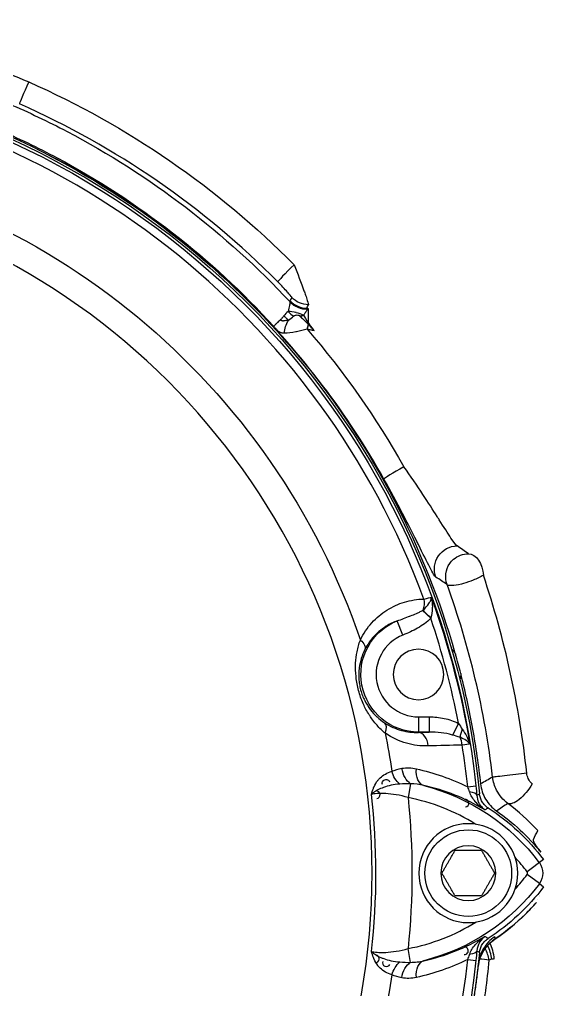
# Model space of a CAD drawing. Header units: millimetres. Extents: x 553637 to 584936, y 5008 to 53898.
# Drawn here: x 559898.4 to 559967.3, y 33216.2 to 33343.7 of the extents above; entities that cross this region are included whole.
import ezdxf

# ---------------------------------------------------------------- set-up
doc = ezdxf.new("R2010")
doc.units = ezdxf.units.MM
doc.header["$LTSCALE"] = 10
doc.header["$MEASUREMENT"] = 0
doc.layers.add('2', color=2, linetype='Continuous')

msp = doc.modelspace()

# ---------------------------------------------------------------- linework, layer by layer
at = {"layer": '2', "extrusion": (-1, 1.31047e-06, 1.33332e-29)}
for p, q in [((559899.66, 33332.02), (559899.66, 33332.02)), ((559953.35, 33278.3), (559953.35, 33278.3)), ((559959.12, 33271.93), (559959.12, 33271.93)), ((559959.13, 33271.92), (559959.13, 33271.92)), ((559959.04, 33270.43), (559959.04, 33270.43)), ((559959.05, 33270.43), (559959.05, 33270.43)), ((559952.48, 33264.98), (559951.4, 33266.02)), ((559948.82, 33262.78), (559948.08, 33264.64)), ((559961.66, 33263.08), (559961.66, 33263.08)), ((559958.34, 33256.98), (559958.34, 33256.98)), ((559958.34, 33256.95), (559958.34, 33256.95)), ((559950.87, 33252.03), (559950.87, 33250.03)), ((559950.87, 33252.03), (559952.28, 33252.03)), ((559952.28, 33252.03), (559952.28, 33250.03)), ((559956.12, 33251.17), (559955.33, 33249.64)), ((559950.87, 33249.99), (559950.87, 33250.03)), ((559952.28, 33250.03), (559950.87, 33250.03)), ((559949.84, 33243.23), (559949.5, 33241.42)), ((559953.3, 33242.56), (559953.3, 33242.56)), ((559957.35, 33242.83), (559958.41, 33242.95)), ((559964.87, 33238.75), (559964.86, 33238.75)), ((559967.3, 33233.28), (559965.15, 33231.67)), ((559966.75, 33230.11), (559965.15, 33231.31)), ((559966.75, 33230.11), (559967.3, 33229.69)), ((559949.84, 33219.77), (559949.5, 33221.58)), ((559957.35, 33220.15), (559958.41, 33220.03))]:
    msp.add_line(p, q, dxfattribs=at)
at = {"layer": '2', "extrusion": (3.3667e-22, 2.56909e-16, -1)}
for centre, radius in [((-559950.87, 33257.6), 3.32), ((-559957.41, 33231.49), 6.5), ((-559957.41, 33231.49), 3.61)]:
    msp.add_circle(centre, radius, dxfattribs=at)
at = {"layer": '2'}
msp.add_circle((559957.41, 33231.49), 5.7, dxfattribs=at)
at = {"layer": '2', "extrusion": (3.3667e-22, 2.56909e-16, -1)}
for centre, radius, start, end in [((-559853.41, 33231.49), 105.99, 95.6479, 174.351), ((-559853.41, 33231.49), 105.63, 96.2249, 173.7714), ((-559853.41, 33231.49), 94.9, 98.0915, 161.1672), ((-559853.41, 33231.49), 105.56, 159.9193, 170.7487), ((-559950.87, 33257.6), 7.57, 270.0001, 68.403), ((-559951.93, 33257.89), 4.5, 136.9781, 145.8813), ((-559951.93, 33257.89), 4.5, 184.1187, 193.0217), ((-559853.41, 33231.49), 94.9, 168.833, 171.884), ((-559944.74, 33216.36), 27.5, 104.3449, 143.1302), ((-559853.41, 33231.49), 96.6, 174.0969, 185.8832), ((-559944.74, 33216.36), 28.2, 122.7999, 143.1302), ((-559964.91, 33231.49), 2.3, 143.1302, 216.87), ((-559944.89, 33246.46), 27.3, 216.8037, 255.8341), ((-559944.89, 33246.46), 27.99, 216.8053, 237.2755), ((-559853.41, 33231.49), 105.99, 185.6479, 264.351), ((-559853.41, 33231.49), 105.63, 186.2249, 263.7714), ((-559853.41, 33231.49), 94.9, 188.0915, 261.884)]:
    msp.add_arc(centre, radius, start, end, dxfattribs=at)
at = {"layer": '2'}
for centre, radius, start, end in [((559853.41, 33231.49), 104.56, 20.1521, 83.7751), ((559853.41, 33231.49), 91.36, 281.878, 78.1218), ((559853.41, 33231.49), 104.58, 10.8509, 18.6785), ((559950.87, 33257.6), 5.57, 111.5971, 269.9999), ((559853.41, 33231.49), 106.31, 14.2963, 15.7037), ((559853.41, 33231.49), 104.56, 6.2287, 9.2707), ((559945.33, 33241.79), 0.5, 276.7078, 96.7078), ((559853.41, 33231.49), 91.87, 353.5709, 6.4725), ((559944.74, 33216.36), 25.5, 57.6578, 79.2591), ((559957, 33240.69), 0.5, 275.3547, 95.3547), ((559944.74, 33216.36), 25.5, 36.8698, 42.457), ((559944.89, 33246.46), 25.3, 317.5579, 323.2015), ((559964.91, 33231.49), 0.3, 323.13, 36.8698), ((559944.89, 33246.46), 25.3, 280.5032, 302.2334), ((559956.91, 33221.29), 0.5, 264.6504, 84.6504), ((559945.22, 33220.25), 0.5, 263.336, 83.336), ((559853.41, 33231.49), 104.56, 276.2287, 353.7751)]:
    msp.add_arc(centre, radius, start, end, dxfattribs=at)
for centre, major_axis, ratio, start_param, end_param in [((559899.66, 33335.31), (-1.21, -2.74), 0.021216, -1.618667, -0.052372), ((559853.43, 33230.89), (81.61, -75.55), 0.999864, 1.527905, 1.900803), ((559934.52, 33311.28), (-2.13, -2.11), 0.037193, 4.675529, 6.230797), ((559936.17, 33308.62), (-2.87, 0.88), 0.99818, 1.051054, 1.908809), ((559933.89, 33306.6), (0.102, -0.043), 0.271431, 0.193526, 0.24692), ((559936.17, 33308.61), (-2.69, 1.33), 0.997892, 1.211175, 2.069396), ((559936.21, 33308.72), (-2.75, 1.19), 0.998373, 1.162295, 1.979298), ((559934.32, 33305.89), (-1.17, 1.36), 0.452231, 1.613157, 2.173019), ((559935.4, 33306.13), (-1.62, -0.78), 0.755103, 1.164176, 1.447251), ((553457.55, 33267.27), (-6520.67, 0.22), 0.052332, 3.254885, 3.255169), ((560273.85, 32927.66), (-338.42, 379), 0.001176, 0.069136, 0.07272), ((559936.24, 33302.9), (-0.42, -1.85), 0.011467, 4.315874, 4.661292), ((559936.42, 33304.46), (-1.48, -1.02), 0.321816, 1.2754, 1.35328), ((559936.2, 33303.44), (-0.257, 0.364), 0.562289, -1.558723, -1.481963), ((559936.54, 33304.25), (-1.64, -0.74), 0.310472, 1.34856, 1.431031), ((559936.14, 33303.53), (-0.459, 0.354), 0.636137, -1.938537, -1.697098), ((559936.44, 33303.61), (0.181, -0.225), 0.334597, 1.424528, 1.55916), ((559948.95, 33284.73), (-2.62, -1.47), 0.04567, 4.686797, 6.230771), ((559957.1, 33068.5), (-128.25, 228.68), 0.523847, -0.821342, -0.812942), ((559957.12, 33121.68), (121.49, -167.38), 0.505372, 2.195904, 2.205767), ((559952.5, 33264.55), (-0.31, -1.39), 0.082223, -1.897111, -1.864354), ((559952.13, 33231.52), (-3.48, -65.89), 0.069767, 2.008659, 2.00868), ((559945.25, 33249.62), (-1.12, -1.66), 0.509592, 2.043548, 3.10102), ((559950.87, 33247.99), (-0.06, 2), 0.63914, 4.801412, 6.237792), ((559952.67, 33252.59), (0.17, 4.48), 0.104676, -2.176066, -2.175991), ((559957.32, 33250.55), (-0.85, -1.81), 0.295936, -1.362154, -0.705335), ((559955.33, 33248.12), (-0.06, 2), 0.63945, 4.797576, 5.346762), ((559955.55, 33241.42), (-2.99, -0.26), 0.276748, 3.177919, 3.941499), ((559966.95, 33225.5), (-0.01, -2.99), 0.72743, -3.077952, -3.077831), ((559968.03, 33225.5), (-0.03, -2.99), 0.912559, -2.533554, -2.533225), ((559957.8, 33219.96), (-0.77, 3.93), 0.678874, 4.632886, 5.118727), ((559958.14, 33220.01), (-0.25, 3.99), 0.671254, 4.722199, 5.284376), ((559958.52, 33219.03), (-0.44, 4.98), 0.982035, 1.074758, 1.075077), ((559946.64, 33219.69), (-0.486, 0.117), 0.936546, -0.155912, 2.98568)]:
    msp.add_ellipse(centre, major_axis=major_axis, ratio=ratio, start_param=start_param, end_param=end_param, dxfattribs=at)
at = {"layer": '2', "extrusion": (3.3667e-22, 2.56909e-16, -1)}
for centre, major_axis, ratio, start_param, end_param in [((559853.42, 33231.04), (-83.34, 78.1), 0.999879, -5.048436, -4.67554), ((559936.41, 33309.18), (-2.75, 1.19), 0.998374, -1.978418, -1.163175), ((559941.24, 33293.56), (6.99, -13.38), 0.167053, -3.305373, -3.273387), ((559934.69, 33305.55), (-1.61, -0.06), 0.121072, -3.238498, -3.226519), ((559936.41, 33303.38), (2.58, 0.12), 0.870091, -1.57264, -1.524556), ((559936.26, 33302.89), (-0.44, -1.85), 0.012149, 1.621739, 1.954613), ((559935.81, 33303.35), (0.669, -0.351), 0.777007, -1.19621, -1.03235), ((559936.52, 33304.3), (-1.61, -0.8), 0.315263, 4.868116, 4.949975), ((559852.83, 33230.94), (90.31, 63.18), 0.996862, -0.102355, 0.099296), ((559955.95, 33271.49), (-1.69, -2.48), 0.995713, 0.601451, 2.540147), ((559957.43, 33270.47), (0.14, -3), 0.659972, 3.211311, 4.690404), ((559950.36, 33267.06), (0.05, -2), 0.622331, 4.505394, 5.260318), ((559952.54, 33265.04), (-1.44, 1.39), 0.021477, -1.55973, -0.731944), ((559942.01, 33261.71), (-1.8, 0.88), 0.509592, 2.043548, 3.10102), ((559948.95, 33245.11), (-0.93, 2.32), 0.631919, -2.252243, -1.418339), ((559950.27, 33245.5), (0.42, -2.46), 0.642659, 0.526226, 1.587579), ((559952.18, 33245.43), (-0.55, -2.44), 0.61716, 0.044369, 1.340389), ((559946.61, 33243.33), (-0.486, -0.117), 0.936546, -0.142656, 2.998937), ((559964.38, 33243.07), (-1.82, -2.38), 0.371777, 4.372569, 6.22678), ((559949.85, 33221.56), (17.65, -17.04), 0.864517, -1.753666, -1.428273), ((559963.65, 33218.68), (-4.72, -1.59), 0.998169, 0.440368, 1.305953), ((559955.55, 33221.56), (-2.99, 0.26), 0.275932, 3.17791, 3.941991), ((559948.96, 33217.9), (-0.94, -2.32), 0.6313, 1.41416, 2.250978), ((559950.26, 33217.51), (-0.44, -2.46), 0.64256, 1.548457, 2.609814), ((559952.18, 33217.57), (0.55, -2.44), 0.617656, 1.799084, 3.097202)]:
    msp.add_ellipse(centre, major_axis=major_axis, ratio=ratio, start_param=start_param, end_param=end_param, dxfattribs=at)
at = {"layer": '2'}
for points, degree, knots in [([(559868.9, 33343.67), (559877.16, 33342.69), (559885.82, 33340.68), (559894.19, 33337.62), (559896.03, 33336.95), (559897.85, 33336.23), (559899.66, 33335.46)], 3, [0, 0, 0, 0, 0.81981, 0.81981, 0.81981, 1, 1, 1, 1]), ([(559869.69, 33340.4), (559879.1, 33339), (559888.33, 33336.36), (559897.06, 33332.59), (559899.66, 33331.47), (559902.21, 33330.25), (559904.71, 33328.94), (559915.63, 33323.19), (559925.57, 33315.59), (559933.99, 33306.57)], 3, [0, 0, 0, 0, 0.385478, 0.385478, 0.385478, 0.5, 0.5, 0.5, 1, 1, 1, 1]), ([(559902.44, 33325.76), (559896.63, 33328.78), (559890.57, 33331.27), (559878.05, 33335.1), (559871.63, 33336.43), (559865.12, 33337.16)], 3, [0, 0, 0, 0, 1.963941, 1.963941, 3.928223, 3.928223, 3.928223, 3.928223]), ([(559869.15, 33336.82), (559878.24, 33335.45), (559887.16, 33332.9), (559895.6, 33329.24), (559898.25, 33328.09), (559900.85, 33326.84), (559903.4, 33325.48), (559914.05, 33319.79), (559923.72, 33312.26), (559931.85, 33303.34)], 3, [0, 0, 0, 0, 0.3805822, 0.3805822, 0.3805822, 0.5, 0.5, 0.5, 0.9999998, 0.9999998, 0.9999998, 0.9999998]), ([(559902.44, 33325.76), (559908.85, 33322.42), (559914.91, 33318.44), (559926.12, 33309.31), (559931.25, 33304.18), (559940.38, 33292.97), (559944.35, 33286.91), (559951.02, 33274.09), (559953.69, 33267.36), (559955.66, 33260.41)], 3, [0.000002, 0.000002, 0.000002, 0.000002, 2.16922, 2.16922, 4.338393, 4.338393, 6.505824, 6.505824, 8.673254, 8.673254, 8.673254, 8.673254]), ([(559946.33, 33283.28), (559941.53, 33291.84), (559935.54, 33299.74), (559928.58, 33306.67), (559928.22, 33307.02), (559927.86, 33307.38), (559927.5, 33307.73), (559920.08, 33314.91), (559911.61, 33321.01), (559902.44, 33325.76)], 3, [0, 0, 0, 0, 0.29117, 0.29117, 0.29117, 0.3061865, 0.3061865, 0.3061865, 0.612373, 0.612373, 0.612373, 0.612373]), ([(559934.52, 33311.44), (559934.99, 33310.26), (559935.46, 33309.03), (559935.82, 33308.02), (559935.89, 33307.82), (559935.96, 33307.63), (559936.02, 33307.45), (559936.12, 33307.18), (559936.2, 33306.94), (559936.26, 33306.75), (559936.36, 33306.43), (559936.42, 33306.22), (559936.41, 33306.18)], 3, [0, 0, 0, 0, 0.5, 0.5, 0.5, 0.601208, 0.601208, 0.601208, 0.75, 0.75, 0.75, 1, 1, 1, 1]), ([(559934.23, 33307.13), (559934.24, 33307.15), (559934.09, 33307.34), (559933.85, 33307.62), (559933.79, 33307.69), (559933.73, 33307.77), (559933.65, 33307.85), (559933.3, 33308.24), (559932.85, 33308.72), (559932.39, 33309.18)], 3, [0, 0, 0, 0, 0.398797, 0.398797, 0.398797, 0.5, 0.5, 0.5, 1, 1, 1, 1]), ([(559933.99, 33306.57), (559933.99, 33306.57), (559933.99, 33306.56), (559933.99, 33306.56), (559933.99, 33306.56), (559933.99, 33306.56), (559933.99, 33306.56), (559933.99, 33306.56), (559933.99, 33306.55), (559933.99, 33306.55), (559933.99, 33306.55), (559933.99, 33306.55), (559933.99, 33306.55), (559933.99, 33306.54), (559933.99, 33306.54), (559933.99, 33306.53), (559933.99, 33306.52), (559933.99, 33306.51), (559933.98, 33306.49), (559933.98, 33306.47), (559933.98, 33306.45), (559933.98, 33306.42), (559933.97, 33306.41), (559933.97, 33306.4), (559933.97, 33306.39), (559933.96, 33306.32), (559933.94, 33306.22), (559933.91, 33306.11), (559933.91, 33306.11), (559933.91, 33306.1), (559933.91, 33306.09), (559933.86, 33305.86), (559933.8, 33305.59), (559933.75, 33305.3)], 3, [0, 0, 0, 0, 0.199452, 0.199452, 0.199452, 0.25, 0.25, 0.25, 0.375, 0.375, 0.375, 0.39955, 0.39955, 0.39955, 0.5, 0.5, 0.5, 0.5625, 0.5625, 0.5625, 0.606946, 0.606946, 0.606946, 0.625, 0.625, 0.625, 0.741802, 0.741802, 0.741802, 0.75, 0.75, 0.75, 1, 1, 1, 1]), ([(559933.18, 33304.7), (559933.18, 33304.7), (559933.14, 33304.65), (559933.1, 33304.61), (559933.1, 33304.6), (559933.09, 33304.59), (559933.08, 33304.59), (559933.05, 33304.54), (559933, 33304.49), (559932.96, 33304.45), (559932.95, 33304.43), (559932.94, 33304.42), (559932.92, 33304.4), (559932.89, 33304.36), (559932.86, 33304.33), (559932.83, 33304.3), (559932.82, 33304.29), (559932.82, 33304.28), (559932.81, 33304.28), (559932.8, 33304.26), (559932.79, 33304.25), (559932.78, 33304.25), (559932.78, 33304.25), (559932.78, 33304.24), (559932.78, 33304.24), (559932.77, 33304.24), (559932.77, 33304.24), (559932.76, 33304.23), (559932.76, 33304.23), (559932.76, 33304.22), (559932.75, 33304.21)], 3, [0.0000516, 0.0000516, 0.0000516, 0.0000516, 0.2500516, 0.2500516, 0.2500516, 0.282962, 0.282962, 0.282962, 0.5000516, 0.5000516, 0.5000516, 0.5635171, 0.5635171, 0.5635171, 0.7500516, 0.7500516, 0.7500516, 0.7871829, 0.7871829, 0.7871829, 0.8750516, 0.8750516, 0.8750516, 0.9030433, 0.9030433, 0.9030433, 0.9590454, 0.9590454, 0.9590454, 1, 1, 1, 1]), ([(559933.8, 33304.14), (559933.78, 33304.16), (559933.77, 33304.17), (559933.77, 33304.17), (559933.76, 33304.18), (559933.74, 33304.19), (559933.73, 33304.21), (559933.7, 33304.23), (559933.68, 33304.25), (559933.65, 33304.27), (559933.61, 33304.32), (559933.55, 33304.36), (559933.5, 33304.41), (559933.45, 33304.46), (559933.4, 33304.51), (559933.34, 33304.55), (559933.29, 33304.6), (559933.24, 33304.65), (559933.18, 33304.7)], 3, [0, 0, 0, 0, 0.0609075, 0.0609075, 0.0609075, 0.1234075, 0.1234075, 0.1234075, 0.2484075, 0.2484075, 0.2484075, 0.4984075, 0.4984075, 0.4984075, 0.7484075, 0.7484075, 0.7484075, 0.9984075, 0.9984075, 0.9984075, 0.9984075]), ([(559935.78, 33304.82), (559935.5, 33304.94), (559935.16, 33305.04), (559934.8, 33305.13), (559934.79, 33305.13), (559934.79, 33305.14), (559934.78, 33305.14), (559934.43, 33305.23), (559934.06, 33305.31), (559933.75, 33305.3)], 3, [0.0000227, 0.0000227, 0.0000227, 0.0000227, 0.5, 0.5, 0.5, 0.5095872, 0.5095872, 0.5095872, 1, 1, 1, 1]), ([(559934.47, 33304.68), (559934.62, 33304.79), (559934.78, 33304.84), (559934.93, 33304.84), (559935.08, 33304.83), (559935.21, 33304.78), (559935.3, 33304.69)], 3, [0.0000045, 0.0000045, 0.0000045, 0.0000045, 0.5, 0.5, 0.5, 0.9999809, 0.9999809, 0.9999809, 0.9999809]), ([(559936.3, 33305.62), (559936.3, 33305.62), (559936.3, 33305.62), (559936.3, 33305.62), (559936.3, 33305.62), (559936.29, 33305.62), (559936.29, 33305.62), (559936.29, 33305.62), (559936.29, 33305.61), (559936.29, 33305.61), (559936.29, 33305.61), (559936.29, 33305.61), (559936.29, 33305.61), (559936.29, 33305.61), (559936.29, 33305.6), (559936.29, 33305.6), (559936.28, 33305.6), (559936.28, 33305.6), (559936.28, 33305.59), (559936.28, 33305.58), (559936.27, 33305.58), (559936.26, 33305.56), (559936.25, 33305.55), (559936.24, 33305.53), (559936.22, 33305.5), (559936.2, 33305.47), (559936.18, 33305.44), (559936.15, 33305.4), (559936.12, 33305.34), (559936.08, 33305.28), (559936.04, 33305.22), (559936.02, 33305.19), (559936, 33305.16), (559935.98, 33305.13), (559935.92, 33305.03), (559935.85, 33304.93), (559935.78, 33304.82)], 3, [0, 0, 0, 0, 0.223798, 0.223798, 0.223798, 0.25, 0.25, 0.25, 0.375, 0.375, 0.375, 0.44931, 0.44931, 0.44931, 0.5, 0.5, 0.5, 0.563146, 0.563146, 0.563146, 0.625, 0.625, 0.625, 0.685963, 0.685963, 0.685963, 0.75, 0.75, 0.75, 0.837983, 0.837983, 0.837983, 0.875, 0.875, 0.875, 1, 1, 1, 1]), ([(559936.42, 33303.77), (559936.42, 33303.88), (559936.42, 33303.98), (559936.42, 33304.07), (559936.42, 33304.96), (559936.42, 33305.57), (559936.42, 33305.62)], 3, [0, 0, 0, 0, 0.0986719, 0.0986719, 0.0986719, 0.9999973, 0.9999973, 0.9999973, 0.9999973]), ([(559931.85, 33303.34), (559931.89, 33303.38), (559931.99, 33303.48), (559932.12, 33303.62), (559932.14, 33303.64), (559932.16, 33303.66), (559932.18, 33303.67), (559932.25, 33303.75), (559932.34, 33303.82), (559932.43, 33303.91), (559932.49, 33303.97), (559932.55, 33304.03), (559932.62, 33304.09)], 3, [0.0000317, 0.0000317, 0.0000317, 0.0000317, 0.5153044, 0.5153044, 0.5153044, 0.5822797, 0.5822797, 0.5822797, 0.8325072, 0.8325072, 0.8325072, 1, 1, 1, 1]), ([(559931.85, 33303.34), (559931.91, 33303.28), (559931.96, 33303.22), (559932.01, 33303.16), (559932.04, 33303.13), (559932.07, 33303.1), (559932.1, 33303.07), (559932.14, 33303.03), (559932.17, 33302.99), (559932.21, 33302.95), (559932.25, 33302.9), (559932.29, 33302.86), (559932.33, 33302.81)], 3, [0, 0, 0, 0, 0.3345349, 0.3345349, 0.3345349, 0.5151387, 0.5151387, 0.5151387, 0.7413238, 0.7413238, 0.7413238, 0.9999769, 0.9999769, 0.9999769, 0.9999769]), ([(559932.75, 33304.21), (559932.74, 33304.21), (559932.74, 33304.21), (559932.74, 33304.2), (559932.72, 33304.19), (559932.7, 33304.17), (559932.68, 33304.15), (559932.66, 33304.13), (559932.63, 33304.11), (559932.62, 33304.09)], 3, [0.00031, 0.00031, 0.00031, 0.00031, 0.0874148, 0.0874148, 0.0874148, 0.5438951, 0.5438951, 0.5438951, 1, 1, 1, 1]), ([(559932.62, 33304.09), (559932.63, 33304.1), (559932.64, 33304.1), (559932.65, 33304.11), (559932.65, 33304.11), (559932.65, 33304.12), (559932.65, 33304.12), (559932.66, 33304.12), (559932.66, 33304.13), (559932.67, 33304.13), (559932.67, 33304.14), (559932.68, 33304.14), (559932.68, 33304.14), (559932.69, 33304.15), (559932.7, 33304.16), (559932.72, 33304.17), (559932.72, 33304.17), (559932.73, 33304.17), (559932.74, 33304.18), (559932.74, 33304.18), (559932.75, 33304.18), (559932.76, 33304.18), (559932.77, 33304.18), (559932.77, 33304.18), (559932.78, 33304.18), (559932.78, 33304.18), (559932.79, 33304.18), (559932.79, 33304.18), (559932.8, 33304.18), (559932.81, 33304.18), (559932.81, 33304.17), (559932.82, 33304.17), (559932.83, 33304.17), (559932.83, 33304.17), (559932.84, 33304.16), (559932.84, 33304.16), (559932.85, 33304.15), (559932.86, 33304.15), (559932.86, 33304.14), (559932.87, 33304.14), (559932.88, 33304.13), (559932.88, 33304.13), (559932.88, 33304.13), (559932.89, 33304.12), (559932.91, 33304.12), (559932.92, 33304.11), (559932.93, 33304.11), (559932.94, 33304.1), (559932.96, 33304.1), (559932.97, 33304.09), (559932.98, 33304.09), (559932.99, 33304.09), (559933, 33304.09), (559933.02, 33304.08), (559933.04, 33304.08), (559933.09, 33304.08), (559933.14, 33304.08), (559933.19, 33304.09), (559933.2, 33304.09), (559933.21, 33304.09), (559933.22, 33304.1), (559933.31, 33304.11), (559933.41, 33304.14), (559933.5, 33304.16), (559933.5, 33304.16), (559933.51, 33304.16), (559933.51, 33304.16), (559933.61, 33304.18), (559933.72, 33304.18), (559933.8, 33304.14)], 3, [0.0000264, 0.0000264, 0.0000264, 0.0000264, 0.0315832, 0.0315832, 0.0315832, 0.0421262, 0.0421262, 0.0421262, 0.0561834, 0.0561834, 0.0561834, 0.070977, 0.070977, 0.070977, 0.1061564, 0.1061564, 0.1061564, 0.1249544, 0.1249544, 0.1249544, 0.1426652, 0.1426652, 0.1426652, 0.1603759, 0.1603759, 0.1603759, 0.172183, 0.172183, 0.172183, 0.1874544, 0.1874544, 0.1874544, 0.2030794, 0.2030794, 0.2030794, 0.2187044, 0.2187044, 0.2187044, 0.2403447, 0.2403447, 0.2403447, 0.2499544, 0.2499544, 0.2499544, 0.2812044, 0.2812044, 0.2812044, 0.3124544, 0.3124544, 0.3124544, 0.3374653, 0.3374653, 0.3374653, 0.3749544, 0.3749544, 0.3749544, 0.4999544, 0.4999544, 0.4999544, 0.5263314, 0.5263314, 0.5263314, 0.7499544, 0.7499544, 0.7499544, 0.7597466, 0.7597466, 0.7597466, 0.9999281, 0.9999281, 0.9999281, 0.9999281]), ([(559933.27, 33302.48), (559933.26, 33302.74), (559933.32, 33303.02), (559933.41, 33303.3), (559933.5, 33303.58), (559933.63, 33303.86), (559933.8, 33304.14)], 3, [0.0001033, 0.0001033, 0.0001033, 0.0001033, 0.5001033, 0.5001033, 0.5001033, 1, 1, 1, 1]), ([(559936.4, 33303.59), (559936.53, 33303.46), (559936.66, 33303.32), (559936.79, 33303.19), (559936.85, 33303.12), (559936.91, 33303.05), (559936.98, 33302.98), (559937.05, 33302.91), (559937.12, 33302.84), (559937.17, 33302.79)], 3, [0, 0, 0, 0, 0.5, 0.5, 0.5, 0.75, 0.75, 0.75, 1, 1, 1, 1]), ([(559937.17, 33302.79), (559937.15, 33302.81), (559937.13, 33302.84), (559937.11, 33302.86), (559937.1, 33302.88), (559937.09, 33302.9), (559937.07, 33302.92), (559937.05, 33302.94), (559937.03, 33302.97), (559937.01, 33303), (559937, 33303.02), (559936.98, 33303.04), (559936.96, 33303.07), (559936.92, 33303.12), (559936.89, 33303.17), (559936.85, 33303.21), (559936.75, 33303.36), (559936.64, 33303.5), (559936.54, 33303.64)], 3, [0, 0, 0, 0, 0.09753, 0.09753, 0.09753, 0.157763, 0.157763, 0.157763, 0.25, 0.25, 0.25, 0.325921, 0.325921, 0.325921, 0.5, 0.5, 0.5, 1, 1, 1, 1]), ([(559932.6, 33302.61), (559932.67, 33302.57), (559932.75, 33302.55), (559932.82, 33302.53), (559932.96, 33302.49), (559933.11, 33302.48), (559933.27, 33302.48)], 3, [0, 0, 0, 0, 0.3449847, 0.3449847, 0.3449847, 0.999983, 0.999983, 0.999983, 0.999983]), ([(559933.27, 33302.48), (559933.71, 33302.46), (559934.23, 33302.54), (559934.75, 33302.65), (559934.78, 33302.65), (559934.81, 33302.66), (559934.84, 33302.66), (559935.32, 33302.76), (559935.8, 33302.88), (559936.24, 33303)], 3, [0, 0, 0, 0, 0.5, 0.5, 0.5, 0.528896, 0.528896, 0.528896, 1, 1, 1, 1]), ([(559936.26, 33302.99), (559936.33, 33302.98), (559936.4, 33302.96), (559936.47, 33302.94), (559936.55, 33302.92), (559936.64, 33302.9), (559936.72, 33302.89), (559936.79, 33302.87), (559936.85, 33302.86), (559936.92, 33302.84), (559936.99, 33302.83), (559937.08, 33302.81), (559937.17, 33302.79)], 3, [0.0000493, 0.0000493, 0.0000493, 0.0000493, 0.25, 0.25, 0.25, 0.5, 0.5, 0.5, 0.75, 0.75, 0.75, 1, 1, 1, 1]), ([(559955.95, 33274.48), (559955.81, 33274.56), (559955.53, 33274.92), (559955.13, 33275.52), (559954.73, 33276.12), (559954.21, 33276.95), (559953.59, 33277.93), (559953.5, 33278.07), (559953.41, 33278.21), (559953.32, 33278.35), (559952.77, 33279.23), (559952.14, 33280.21), (559951.46, 33281.23), (559950.68, 33282.41), (559949.83, 33283.66), (559948.95, 33284.89)], 3, [0, 0, 0, 0, 0.25, 0.25, 0.25, 0.5, 0.5, 0.5, 0.534892, 0.534892, 0.534892, 0.75, 0.75, 0.75, 1, 1, 1, 1]), ([(559953.16, 33270.4), (559953.02, 33270.49), (559952.75, 33270.94), (559952.36, 33271.68), (559951.97, 33272.42), (559951.45, 33273.45), (559950.85, 33274.66), (559950.76, 33274.83), (559950.68, 33275.01), (559950.59, 33275.18), (559950.05, 33276.27), (559949.44, 33277.48), (559948.78, 33278.74), (559948.02, 33280.21), (559947.19, 33281.75), (559946.33, 33283.28)], 3, [0, 0, 0, 0, 0.25, 0.25, 0.25, 0.5, 0.5, 0.5, 0.534892, 0.534892, 0.534892, 0.75, 0.75, 0.75, 1, 1, 1, 1]), ([(559954.62, 33269.42), (559954.29, 33270.32), (559954.43, 33271.39), (559954.97, 33272.17), (559955.11, 33272.38), (559955.28, 33272.56), (559955.47, 33272.73), (559956, 33273.19), (559956.72, 33273.46), (559957.43, 33273.47)], 3, [0.0000004, 0.0000004, 0.0000004, 0.0000004, 0.5, 0.5, 0.5, 0.6293155, 0.6293155, 0.6293155, 1, 1, 1, 1]), ([(559959.4, 33270.63), (559959.03, 33270.41), (559958.55, 33270.18), (559958.05, 33269.98), (559957.64, 33269.82), (559957.21, 33269.67), (559956.8, 33269.56), (559956.7, 33269.53), (559956.6, 33269.5), (559956.51, 33269.48), (559956.01, 33269.35), (559955.57, 33269.28), (559955.24, 33269.27), (559954.91, 33269.26), (559954.69, 33269.31), (559954.62, 33269.42)], 3, [0.0000067, 0.0000067, 0.0000067, 0.0000067, 0.25, 0.25, 0.25, 0.4514728, 0.4514728, 0.4514728, 0.5, 0.5, 0.5, 0.75, 0.75, 0.75, 0.9999977, 0.9999977, 0.9999977, 0.9999977]), ([(559965.1, 33244.62), (559964.61, 33249.07), (559963.88, 33253.5), (559962.93, 33257.85), (559961.97, 33262.21), (559960.78, 33266.49), (559959.4, 33270.63)], 3, [0, 0, 0, 0, 0.5, 0.5, 0.5, 1, 1, 1, 1]), ([(559960.61, 33244.11), (559960.1, 33248.45), (559959.34, 33252.75), (559958.33, 33256.99), (559957.33, 33261.22), (559956.08, 33265.39), (559954.62, 33269.42)], 3, [0, 0, 0, 0, 0.5, 0.5, 0.5, 1, 1, 1, 1]), ([(559943.23, 33262.12), (559943.65, 33262.99), (559944.16, 33263.73), (559944.75, 33264.39), (559945.34, 33265.04), (559946.01, 33265.6), (559946.73, 33266.05), (559947.46, 33266.51), (559948.23, 33266.86), (559949.04, 33267.11), (559949.85, 33267.35), (559950.7, 33267.49), (559951.56, 33267.51)], 3, [0, 0, 0, 0, 0.00327858, 0.00327858, 0.00327858, 0.00655715, 0.00655715, 0.00655715, 0.0098453, 0.0098453, 0.0098453, 0.01311431, 0.01311431, 0.01311431, 0.01311431]), ([(559951.45, 33266.05), (559951.77, 33266.34), (559952.05, 33266.64), (559952.24, 33266.93), (559952.34, 33267.07), (559952.42, 33267.21), (559952.47, 33267.35), (559952.52, 33267.48), (559952.55, 33267.61), (559952.55, 33267.73)], 3, [0, 0, 0, 0, 0.001302123, 0.001302123, 0.001302123, 0.001953184, 0.001953184, 0.001953184, 0.002604246, 0.002604246, 0.002604246, 0.002604246]), ([(559952.55, 33267.73), (559952.59, 33267.55), (559952.63, 33267.37), (559952.65, 33267.18), (559952.67, 33267), (559952.68, 33266.81), (559952.69, 33266.62), (559952.69, 33266.54), (559952.69, 33266.45), (559952.68, 33266.37), (559952.68, 33266.32), (559952.68, 33266.28), (559952.68, 33266.24), (559952.66, 33265.84), (559952.59, 33265.43), (559952.49, 33265.02)], 3, [0, 0, 0, 0, 0.00060278, 0.00060278, 0.00060278, 0.001205559, 0.001205559, 0.001205559, 0.001475038, 0.001475038, 0.001475038, 0.001607412, 0.001607412, 0.001607412, 0.002864337, 0.002864337, 0.002864337, 0.002864337]), ([(559948.08, 33264.64), (559948.36, 33264.74), (559948.64, 33264.85), (559948.92, 33264.95), (559949.2, 33265.06), (559949.48, 33265.17), (559949.75, 33265.27), (559949.78, 33265.28), (559949.81, 33265.3), (559949.84, 33265.31), (559950.09, 33265.4), (559950.34, 33265.5), (559950.59, 33265.61), (559950.72, 33265.67), (559950.86, 33265.73), (559951, 33265.8), (559951.13, 33265.87), (559951.27, 33265.94), (559951.4, 33266.02)], 3, [0.000000019, 0.000000019, 0.000000019, 0.000000019, 0.000950335, 0.000950335, 0.000950335, 0.00190067, 0.00190067, 0.00190067, 0.001997029, 0.001997029, 0.001997029, 0.002851005, 0.002851005, 0.002851005, 0.003326172, 0.003326172, 0.003326172, 0.00380134, 0.00380134, 0.00380134, 0.00380134]), ([(559952.48, 33264.98), (559951.97, 33264.45), (559951.38, 33264.05), (559950.76, 33263.7), (559950.14, 33263.34), (559949.49, 33263.04), (559948.82, 33262.78)], 3, [0.000083361, 0.000083361, 0.000083361, 0.000083361, 0.002276737, 0.002276737, 0.002276737, 0.004470112, 0.004470112, 0.004470112, 0.004470112]), ([(559948.08, 33264.64), (559947.58, 33264.46), (559947.1, 33264.23), (559946.64, 33263.95), (559946.3, 33263.74), (559945.98, 33263.5), (559945.67, 33263.24), (559945.46, 33263.05), (559945.25, 33262.86), (559945.06, 33262.65), (559944.59, 33262.14), (559944.17, 33261.55), (559943.83, 33260.87)], 3, [0.002662359, 0.002662359, 0.002662359, 0.002662359, 0.004988355, 0.004988355, 0.004988355, 0.006709358, 0.006709358, 0.006709358, 0.007902151, 0.007902151, 0.007902151, 0.010756357, 0.010756357, 0.010756357, 0.010756357]), ([(559946.52, 33249.87), (559946.12, 33250.19), (559945.76, 33250.55), (559945.42, 33250.93), (559945.23, 33251.15), (559945.04, 33251.37), (559944.86, 33251.61), (559944.72, 33251.8), (559944.59, 33251.99), (559944.46, 33252.19), (559944.44, 33252.22), (559944.42, 33252.26), (559944.4, 33252.29), (559944.25, 33252.52), (559944.11, 33252.76), (559943.97, 33253.01), (559943.85, 33253.24), (559943.74, 33253.47), (559943.63, 33253.71), (559943.62, 33253.74), (559943.61, 33253.77), (559943.59, 33253.79), (559943.48, 33254.06), (559943.37, 33254.34), (559943.27, 33254.62), (559943.17, 33254.91), (559943.08, 33255.2), (559943, 33255.49), (559942.92, 33255.78), (559942.85, 33256.08), (559942.8, 33256.38), (559942.74, 33256.67), (559942.7, 33256.97), (559942.67, 33257.26), (559942.66, 33257.29), (559942.66, 33257.32), (559942.66, 33257.35), (559942.6, 33257.9), (559942.59, 33258.44), (559942.61, 33258.96), (559942.61, 33259), (559942.61, 33259.04), (559942.61, 33259.07), (559942.64, 33259.59), (559942.7, 33260.09), (559942.8, 33260.58), (559942.9, 33261.1), (559943.04, 33261.62), (559943.23, 33262.12)], 3, [0, 0, 0, 0, 0.00172158, 0.00172158, 0.00172158, 0.00271143, 0.00271143, 0.00271143, 0.00349563, 0.00349563, 0.00349563, 0.00361524, 0.00361524, 0.00361524, 0.00451905, 0.00451905, 0.00451905, 0.00533081, 0.00533081, 0.00533081, 0.00542286, 0.00542286, 0.00542286, 0.00632666, 0.00632666, 0.00632666, 0.00723047, 0.00723047, 0.00723047, 0.00813428, 0.00813428, 0.00813428, 0.00903809, 0.00903809, 0.00903809, 0.00913276, 0.00913276, 0.00913276, 0.01084571, 0.01084571, 0.01084571, 0.01096584, 0.01096584, 0.01096584, 0.01265333, 0.01265333, 0.01265333, 0.01446095, 0.01446095, 0.01446095, 0.01446095]), ([(559943.83, 33260.87), (559943.64, 33260.48), (559943.48, 33260.1), (559943.36, 33259.7), (559943.24, 33259.3), (559943.15, 33258.88), (559943.09, 33258.45), (559943.09, 33258.43), (559943.08, 33258.42), (559943.08, 33258.4), (559943.03, 33257.98), (559943.01, 33257.55), (559943.03, 33257.08), (559943.03, 33257.07), (559943.03, 33257.05), (559943.03, 33257.03), (559943.05, 33256.8), (559943.07, 33256.57), (559943.11, 33256.33), (559943.15, 33256.08), (559943.2, 33255.82), (559943.27, 33255.57), (559943.34, 33255.31), (559943.42, 33255.06), (559943.51, 33254.82), (559943.6, 33254.6), (559943.69, 33254.38), (559943.8, 33254.18), (559943.8, 33254.16), (559943.81, 33254.15), (559943.82, 33254.13), (559944.03, 33253.72), (559944.27, 33253.35), (559944.53, 33253.01), (559944.54, 33253), (559944.55, 33252.99), (559944.56, 33252.97), (559944.82, 33252.63), (559945.1, 33252.33), (559945.4, 33252.05), (559945.4, 33252.04), (559945.41, 33252.04), (559945.42, 33252.03), (559945.72, 33251.75), (559946.05, 33251.49), (559946.4, 33251.25)], 3, [0, 0, 0, 0, 0.00157829, 0.00157829, 0.00157829, 0.00315658, 0.00315658, 0.00315658, 0.00321914, 0.00321914, 0.00321914, 0.00473487, 0.00473487, 0.00473487, 0.00479424, 0.00479424, 0.00479424, 0.00552401, 0.00552401, 0.00552401, 0.00631316, 0.00631316, 0.00631316, 0.0071023, 0.0071023, 0.0071023, 0.00783633, 0.00783633, 0.00783633, 0.00789145, 0.00789145, 0.00789145, 0.00941019, 0.00941019, 0.00941019, 0.00946973, 0.00946973, 0.00946973, 0.01101542, 0.01101542, 0.01101542, 0.01104802, 0.01104802, 0.01104802, 0.01262631, 0.01262631, 0.01262631, 0.01262631]), ([(559955.66, 33260.41), (559955.67, 33260.39), (559955.69, 33260.36), (559955.72, 33260.31), (559955.74, 33260.29), (559955.75, 33260.26)], 3, [-0.1014437, -0.1014437, -0.1014437, -0.1014437, -0.0507154, -0.0507154, -0.000001, -0.000001, -0.000001, -0.000001]), ([(559956.43, 33257.74), (559956.43, 33257.71), (559956.43, 33257.68), (559956.42, 33257.62), (559956.42, 33257.59), (559956.42, 33257.56)], 3, [-0.1014402, -0.1014402, -0.1014402, -0.1014402, -0.050727, -0.050727, 0, 0, 0, 0]), ([(559956.42, 33257.56), (559957.02, 33255.2), (559957.53, 33252.82), (559958.4, 33248.04), (559958.75, 33245.63), (559959.02, 33243.21)], 3, [0.000001, 0.000001, 0.000001, 0.000001, 0.73002, 0.73002, 1.460039, 1.460039, 1.460039, 1.460039]), ([(559955.33, 33249.64), (559954.85, 33249.79), (559954.34, 33249.89), (559953.84, 33249.95), (559953.32, 33250.01), (559952.81, 33250.04), (559952.28, 33250.03)], 3, [0.001243546, 0.001243546, 0.001243546, 0.001243546, 0.00282513, 0.00282513, 0.00282513, 0.004475942, 0.004475942, 0.004475942, 0.004475942]), ([(559956.62, 33250.42), (559956.84, 33250.11), (559957.04, 33249.79), (559957.2, 33249.46), (559957.28, 33249.3), (559957.36, 33249.13), (559957.42, 33248.96), (559957.49, 33248.8), (559957.54, 33248.63), (559957.59, 33248.46)], 3, [0, 0, 0, 0, 0.001164945, 0.001164945, 0.001164945, 0.001747418, 0.001747418, 0.001747418, 0.00232989, 0.00232989, 0.00232989, 0.00232989]), ([(559944.69, 33241.84), (559944.76, 33242.11), (559944.84, 33242.37), (559944.94, 33242.62), (559944.95, 33242.66), (559944.97, 33242.69), (559944.98, 33242.73), (559944.99, 33242.75), (559945, 33242.77), (559945.01, 33242.79), (559945.02, 33242.81), (559945.02, 33242.83), (559945.03, 33242.85), (559945.16, 33243.14), (559945.32, 33243.42), (559945.51, 33243.66), (559945.53, 33243.68), (559945.55, 33243.71), (559945.57, 33243.73), (559945.65, 33243.83), (559945.74, 33243.92), (559945.83, 33244.01), (559946.24, 33244.39), (559946.75, 33244.68), (559947.36, 33244.88)], 3, [0, 0, 0, 0, 0.001170459, 0.001170459, 0.001170459, 0.001337668, 0.001337668, 0.001337668, 0.001434261, 0.001434261, 0.001434261, 0.001528763, 0.001528763, 0.001528763, 0.00292283, 0.00292283, 0.00292283, 0.003057526, 0.003057526, 0.003057526, 0.003630813, 0.003630813, 0.003630813, 0.006115053, 0.006115053, 0.006115053, 0.006115053]), ([(559965.1, 33244.62), (559964.66, 33244.56), (559964.15, 33244.5), (559963.64, 33244.44), (559963.14, 33244.38), (559962.62, 33244.33), (559962.18, 33244.27), (559961.73, 33244.22), (559961.34, 33244.18), (559961.07, 33244.15), (559960.8, 33244.12), (559960.64, 33244.11), (559960.61, 33244.11)], 3, [0, 0, 0, 0, 0.2499743, 0.2499743, 0.2499743, 0.4999743, 0.4999743, 0.4999743, 0.7499743, 0.7499743, 0.7499743, 0.9999743, 0.9999743, 0.9999743, 0.9999743]), ([(559965.82, 33243.23), (559965.6, 33243.41), (559965.41, 33243.65), (559965.29, 33243.93), (559965.19, 33244.14), (559965.12, 33244.38), (559965.1, 33244.62)], 3, [0, 0, 0, 0, 0.563198, 0.563198, 0.563198, 1, 1, 1, 1]), ([(559962.61, 33240.65), (559962, 33241.11), (559961.49, 33241.71), (559961.13, 33242.39), (559960.86, 33242.93), (559960.68, 33243.51), (559960.61, 33244.11)], 3, [0, 0, 0, 0, 0.5631829, 0.5631829, 0.5631829, 0.9999992, 0.9999992, 0.9999992, 0.9999992]), ([(559948.4, 33243.19), (559947.6, 33243.14), (559946.89, 33242.98), (559946.29, 33242.76), (559946.22, 33242.73), (559946.16, 33242.71), (559946.09, 33242.68), (559945.82, 33242.58), (559945.58, 33242.46), (559945.36, 33242.34), (559945.33, 33242.32), (559945.29, 33242.3), (559945.25, 33242.28), (559945.19, 33242.24), (559945.14, 33242.2), (559945.09, 33242.17), (559945.05, 33242.14), (559945.01, 33242.11), (559944.97, 33242.09), (559944.86, 33242), (559944.77, 33241.92), (559944.69, 33241.84)], 3, [0, 0, 0, 0, 0.002599582, 0.002599582, 0.002599582, 0.002889594, 0.002889594, 0.002889594, 0.004112913, 0.004112913, 0.004112913, 0.004334392, 0.004334392, 0.004334392, 0.004695591, 0.004695591, 0.004695591, 0.00496649, 0.00496649, 0.00496649, 0.005779189, 0.005779189, 0.005779189, 0.005779189]), ([(559959.61, 33239.79), (559959.16, 33240.08), (559958.74, 33240.42), (559958.38, 33240.82), (559958.37, 33240.84), (559958.35, 33240.86), (559958.33, 33240.89), (559958, 33241.27), (559957.73, 33241.7), (559957.58, 33242.19)], 3, [0, 0, 0, 0, 0.00160022, 0.00160022, 0.00160022, 0.001683551, 0.001683551, 0.001683551, 0.003200441, 0.003200441, 0.003200441, 0.003200441]), ([(559959.02, 33243.21), (559959.06, 33242.86), (559959.14, 33242.51), (559959.36, 33241.84), (559959.51, 33241.51), (559959.87, 33240.9), (559960.08, 33240.62), (559960.57, 33240.1), (559960.84, 33239.87), (559961.13, 33239.66)], 3, [0, 0, 0, 0, 0.1063529, 0.1063529, 0.2126913, 0.2126913, 0.3190311, 0.3190311, 0.4253824, 0.4253824, 0.4253824, 0.4253824]), ([(559949.5, 33241.42), (559948.98, 33241.58), (559948.45, 33241.7), (559947.94, 33241.79), (559947.46, 33241.87), (559946.99, 33241.92), (559946.57, 33241.94), (559946.55, 33241.94), (559946.54, 33241.94), (559946.53, 33241.95), (559945.68, 33241.99), (559945.03, 33241.91), (559944.69, 33241.84)], 3, [0, 0, 0, 0, 0.001610549, 0.001610549, 0.001610549, 0.0031485, 0.0031485, 0.0031485, 0.003199709, 0.003199709, 0.003199709, 0.006297001, 0.006297001, 0.006297001, 0.006297001]), ([(559958.53, 33241.71), (559958.56, 33241.37), (559958.64, 33241.07), (559958.76, 33240.81), (559958.8, 33240.74), (559958.83, 33240.67), (559958.87, 33240.6), (559958.95, 33240.47), (559959.03, 33240.34), (559959.13, 33240.23), (559959.27, 33240.06), (559959.43, 33239.91), (559959.61, 33239.79)], 3, [0, 0, 0, 0, 0.001201353, 0.001201353, 0.001201353, 0.00153948, 0.00153948, 0.00153948, 0.002207001, 0.002207001, 0.002207001, 0.003212598, 0.003212598, 0.003212598, 0.003212598]), ([(559960.02, 33240.06), (559959.86, 33240.16), (559959.72, 33240.28), (559959.46, 33240.55), (559959.34, 33240.7), (559959.14, 33241.02), (559959.06, 33241.2), (559958.94, 33241.55), (559958.9, 33241.73), (559958.89, 33241.92)], 3, [0, 0, 0, 0, 0.0555392, 0.0555392, 0.112518, 0.112518, 0.1694965, 0.1694965, 0.225036, 0.225036, 0.225036, 0.225036]), ([(559966.94, 33234.24), (559966.93, 33234.25), (559966.93, 33234.26), (559966.92, 33234.27), (559966.8, 33234.43), (559966.7, 33234.56), (559966.62, 33234.67), (559966.58, 33234.73), (559966.55, 33234.78), (559966.51, 33234.82), (559966.46, 33234.9), (559966.42, 33234.96), (559966.38, 33235.02), (559966.34, 33235.07), (559966.31, 33235.12), (559966.28, 33235.17), (559966.24, 33235.23), (559966.2, 33235.29), (559966.17, 33235.34), (559966.16, 33235.36), (559966.15, 33235.38), (559966.14, 33235.4), (559966.1, 33235.47), (559966.07, 33235.52), (559966.05, 33235.57), (559966.04, 33235.6), (559966.03, 33235.62), (559966.02, 33235.64), (559965.99, 33235.71), (559965.98, 33235.76), (559965.97, 33235.8), (559965.96, 33235.86), (559965.97, 33235.9), (559965.98, 33235.93)], 3, [0.1018556, 0.1018556, 0.1018556, 0.1018556, 0.1052706, 0.1052706, 0.1052706, 0.1771767, 0.1771767, 0.1771767, 0.2141234, 0.2141234, 0.2141234, 0.2703912, 0.2703912, 0.2703912, 0.3263915, 0.3263915, 0.3263915, 0.4066346, 0.4066346, 0.4066346, 0.4386596, 0.4386596, 0.4386596, 0.5509277, 0.5509277, 0.5509277, 0.6090405, 0.6090405, 0.6090405, 0.7754638, 0.7754638, 0.7754638, 1, 1, 1, 1]), ([(559960.88, 33222.82), (559962.31, 33223.77), (559963.69, 33224.89), (559964.92, 33226.11), (559965.43, 33226.61), (559965.91, 33227.12), (559966.37, 33227.65)], 3, [0.0000002, 0.0000002, 0.0000002, 0.0000002, 0.7077593, 0.7077593, 0.7077593, 1, 1, 1, 1]), ([(559966.34, 33227.61), (559965.36, 33226.49), (559964.27, 33225.43), (559962.4, 33223.88), (559961.65, 33223.33), (559960.88, 33222.81)], 3, [0, 0, 0, 0, 4.503239, 4.503239, 7.287166, 7.287166, 7.287166, 7.287166]), ([(559957.58, 33220.78), (559957.72, 33221.27), (559958, 33221.71), (559958.33, 33222.09), (559958.35, 33222.11), (559958.37, 33222.13), (559958.39, 33222.15), (559958.74, 33222.55), (559959.16, 33222.9), (559959.61, 33223.18)], 3, [0, 0, 0, 0, 0.001518095, 0.001518095, 0.001518095, 0.001601822, 0.001601822, 0.001601822, 0.003203644, 0.003203644, 0.003203644, 0.003203644]), ([(559959.61, 33223.18), (559959.33, 33222.99), (559959.09, 33222.73), (559958.9, 33222.42), (559958.89, 33222.4), (559958.88, 33222.39), (559958.87, 33222.38), (559958.69, 33222.07), (559958.57, 33221.7), (559958.53, 33221.27)], 3, [0, 0, 0, 0, 0.001607954, 0.001607954, 0.001607954, 0.001677327, 0.001677327, 0.001677327, 0.003215958, 0.003215958, 0.003215958, 0.003215958]), ([(559960.89, 33223.14), (559960.59, 33222.94), (559960.32, 33222.71), (559959.82, 33222.18), (559959.61, 33221.9), (559959.24, 33221.28), (559959.08, 33220.95), (559958.85, 33220.27), (559958.77, 33219.92), (559958.73, 33219.56)], 3, [0, 0, 0, 0, 0.1078341, 0.1078341, 0.2156832, 0.2156832, 0.3235157, 0.3235157, 0.4313685, 0.4313685, 0.4313685, 0.4313685]), ([(559958.89, 33221.05), (559958.9, 33221.24), (559958.94, 33221.42), (559959.06, 33221.78), (559959.14, 33221.95), (559959.34, 33222.27), (559959.46, 33222.43), (559959.72, 33222.69), (559959.87, 33222.81), (559960.02, 33222.91)], 3, [0, 0, 0, 0, 0.0556198, 0.0556198, 0.1126851, 0.1126851, 0.1697507, 0.1697507, 0.2253703, 0.2253703, 0.2253703, 0.2253703]), ([(559960.88, 33222.81), (559960.43, 33222.51), (559960.03, 33222.14), (559959.38, 33221.29), (559959.12, 33220.81), (559958.82, 33219.96), (559958.74, 33219.6), (559958.7, 33219.24)], 3, [0, 0, 0, 0, 1.621462, 1.621462, 3.213467, 3.213467, 4.312246, 4.312246, 4.312246, 4.312246]), ([(559944.7, 33221.2), (559945.03, 33221.13), (559945.69, 33221.05), (559946.53, 33221.08), (559946.55, 33221.08), (559946.56, 33221.08), (559946.57, 33221.08), (559946.99, 33221.1), (559947.46, 33221.15), (559947.95, 33221.23), (559948.45, 33221.31), (559948.98, 33221.43), (559949.5, 33221.58)], 3, [0, 0, 0, 0, 0.003114101, 0.003114101, 0.003114101, 0.003164388, 0.003164388, 0.003164388, 0.004710954, 0.004710954, 0.004710954, 0.006328776, 0.006328776, 0.006328776, 0.006328776]), ([(559944.7, 33221.2), (559944.78, 33221.12), (559944.87, 33221.03), (559944.98, 33220.95), (559945.02, 33220.92), (559945.05, 33220.9), (559945.09, 33220.87), (559945.15, 33220.83), (559945.2, 33220.8), (559945.26, 33220.76), (559945.3, 33220.74), (559945.34, 33220.71), (559945.37, 33220.69), (559945.59, 33220.57), (559945.83, 33220.45), (559946.1, 33220.34), (559946.17, 33220.32), (559946.24, 33220.29), (559946.3, 33220.27), (559946.91, 33220.05), (559947.62, 33219.88), (559948.41, 33219.82)], 3, [0, 0, 0, 0, 0.000814772, 0.000814772, 0.000814772, 0.001086363, 0.001086363, 0.001086363, 0.001448484, 0.001448484, 0.001448484, 0.00167159, 0.00167159, 0.00167159, 0.002896968, 0.002896968, 0.002896968, 0.003189559, 0.003189559, 0.003189559, 0.005793936, 0.005793936, 0.005793936, 0.005793936]), ([(559947.37, 33218.13), (559946.75, 33218.33), (559946.24, 33218.63), (559945.84, 33219.01), (559945.74, 33219.1), (559945.66, 33219.2), (559945.57, 33219.29), (559945.56, 33219.32), (559945.54, 33219.34), (559945.52, 33219.37), (559945.33, 33219.61), (559945.17, 33219.89), (559945.04, 33220.18), (559945.03, 33220.2), (559945.02, 33220.22), (559945.01, 33220.24), (559945.01, 33220.27), (559945, 33220.29), (559944.99, 33220.31), (559944.97, 33220.34), (559944.96, 33220.38), (559944.95, 33220.41), (559944.85, 33220.67), (559944.77, 33220.93), (559944.7, 33221.2)], 3, [0, 0, 0, 0, 0.002489751, 0.002489751, 0.002489751, 0.003064309, 0.003064309, 0.003064309, 0.003199855, 0.003199855, 0.003199855, 0.004596464, 0.004596464, 0.004596464, 0.004691186, 0.004691186, 0.004691186, 0.004787983, 0.004787983, 0.004787983, 0.004955562, 0.004955562, 0.004955562, 0.006128618, 0.006128618, 0.006128618, 0.006128618]), ([(559958.73, 33219.56), (559957.13, 33205.36), (559953.12, 33191.42), (559946.79, 33178.3), (559932.09, 33157.72), (559912.21, 33142.33), (559902.95, 33136.86), (559893.09, 33132.62), (559882.87, 33129.66)], 5, [-0.9996129, -0.9996129, -0.9996129, -0.9996129, -0.9996129, -0.9996129, -0.5, -0.5, -0.5, -0.1279723, -0.1279723, -0.1279723, -0.1279723, -0.1279723, -0.1279723]), ([(559953.8, 33192.33), (559954.15, 33193.22), (559954.56, 33194.32), (559954.98, 33195.56), (559955.2, 33196.2), (559955.42, 33196.88), (559955.65, 33197.59), (559956.3, 33199.66), (559956.95, 33201.97), (559957.54, 33204.41), (559957.69, 33205.03), (559957.83, 33205.66), (559957.98, 33206.29), (559958.39, 33208.15), (559958.77, 33210.07), (559959.1, 33212.02), (559959.54, 33214.65), (559959.9, 33217.34), (559960.16, 33220.07)], 3, [0, 0, 0, 0, 0.16429, 0.16429, 0.16429, 0.25, 0.25, 0.25, 0.5, 0.5, 0.5, 0.56377, 0.56377, 0.56377, 0.75, 0.75, 0.75, 1, 1, 1, 1])]:
    msp.add_open_spline(points, degree=degree, knots=knots, dxfattribs=at)
for points in [[(559934.02, 33306.67), (559934.09, 33306.82), (559934.16, 33306.98), (559934.23, 33307.13)], [(559936.21, 33305.72), (559936.28, 33305.88), (559936.34, 33306.03), (559936.41, 33306.18)], [(559933.75, 33305.3), (559933.54, 33305.12), (559933.34, 33304.91), (559933.18, 33304.7)], [(559933.8, 33304.14), (559934.01, 33304.32), (559934.24, 33304.51), (559934.47, 33304.68)], [(559935.3, 33304.69), (559935.57, 33304.42), (559935.92, 33304.08), (559936.3, 33303.71)], [(559935.78, 33304.82), (559935.91, 33304.56), (559936.14, 33304.19), (559936.42, 33303.77)], [(559932.33, 33302.81), (559932.4, 33302.74), (559932.46, 33302.69), (559932.53, 33302.65)], [(559932.53, 33302.65), (559932.55, 33302.63), (559932.58, 33302.62), (559932.6, 33302.61)], [(559936.24, 33303), (559936.25, 33302.99), (559936.25, 33302.99), (559936.26, 33302.99)], [(559941.3, 33291.38), (559941.3, 33291.38), (559941.3, 33291.38), (559941.3, 33291.38)], [(559957, 33269.61), (559957, 33269.61), (559957, 33269.61), (559957, 33269.61)], [(559951.56, 33267.51), (559952.06, 33267.63), (559952.4, 33267.7), (559952.55, 33267.73)], [(559954.92, 33268.6), (559954.92, 33268.6), (559954.92, 33268.6), (559954.92, 33268.6)], [(559951.4, 33266.02), (559951.41, 33266.03), (559951.43, 33266.04), (559951.45, 33266.05)], [(559945, 33251.44), (559945, 33251.44), (559945, 33251.44), (559945, 33251.44)], [(559946.2, 33251.4), (559946.2, 33251.4), (559946.2, 33251.4), (559946.2, 33251.4)], [(559946.4, 33251.25), (559947.13, 33250.77), (559948.63, 33250.12), (559950.12, 33249.96), (559950.87, 33249.99)], [(559952.28, 33252.03), (559952.95, 33252.03), (559954.26, 33251.9), (559955.53, 33251.48), (559956.12, 33251.17)], [(559956.12, 33251.17), (559956.29, 33250.92), (559956.45, 33250.67), (559956.62, 33250.42)], [(559952.14, 33248.21), (559951.18, 33248.18), (559949.28, 33248.41), (559947.4, 33249.26), (559946.52, 33249.87)], [(559950.87, 33249.99), (559951.34, 33250.01), (559951.81, 33250.02), (559952.28, 33250.03)], [(559949.57, 33248.49), (559949.57, 33248.49), (559949.57, 33248.49), (559949.57, 33248.49)], [(559956.33, 33249.34), (559956, 33249.42), (559955.67, 33249.53), (559955.33, 33249.64)], [(559957.59, 33248.46), (559957.4, 33248.8), (559956.94, 33249.1), (559956.33, 33249.34)], [(559957.59, 33248.46), (559957.45, 33248.43), (559957.1, 33248.39), (559956.6, 33248.33)], [(559956.6, 33248.33), (559955.11, 33248.29), (559953.62, 33248.25), (559952.14, 33248.21)], [(559947.2, 33244.83), (559947.2, 33244.83), (559947.2, 33244.83), (559947.2, 33244.83)], [(559947.36, 33244.88), (559947.79, 33245.05), (559948.23, 33245.19), (559948.68, 33245.27)], [(559948.68, 33245.27), (559949.31, 33245.38), (559949.95, 33245.35), (559950.59, 33245.2)], [(559950.59, 33245.2), (559952.89, 33244.69), (559955.15, 33243.91), (559957.35, 33242.83)], [(559946.16, 33244.28), (559946.16, 33244.28), (559946.16, 33244.28), (559946.16, 33244.29)], [(559960.61, 33244.11), (559960.08, 33243.81), (559959.55, 33243.51), (559959.02, 33243.21)], [(559946.59, 33242.86), (559946.59, 33242.86), (559946.59, 33242.86), (559946.59, 33242.86)], [(559949.84, 33243.23), (559949.35, 33243.25), (559948.87, 33243.23), (559948.4, 33243.19)], [(559949.35, 33243.24), (559949.35, 33243.24), (559949.35, 33243.24), (559949.35, 33243.24)], [(559951.56, 33243.01), (559950.99, 33243.15), (559950.42, 33243.23), (559949.84, 33243.23)], [(559959.61, 33239.79), (559957.02, 33241.34), (559954.33, 33242.39), (559951.56, 33243.01)], [(559957.58, 33242.19), (559957.51, 33242.41), (559957.43, 33242.62), (559957.35, 33242.83)], [(559958.41, 33242.95), (559958.46, 33242.53), (559958.5, 33242.11), (559958.53, 33241.71)], [(559946.8, 33241.93), (559946.8, 33241.93), (559946.8, 33241.93), (559946.8, 33241.93)], [(559958.53, 33241.71), (559958.65, 33241.78), (559958.77, 33241.85), (559958.89, 33241.92)], [(559960.02, 33240.06), (559959.88, 33239.97), (559959.74, 33239.88), (559959.61, 33239.79)], [(559962.61, 33240.65), (559962.11, 33240.33), (559961.62, 33240), (559961.13, 33239.66)], [(559966.53, 33237.09), (559965.3, 33238.41), (559963.97, 33239.61), (559962.61, 33240.65)], [(559965.58, 33238.07), (559965.58, 33238.07), (559965.58, 33238.07), (559965.58, 33238.07)], [(559965.98, 33235.93), (559966.17, 33236.32), (559966.35, 33236.7), (559966.53, 33237.09)], [(559966.27, 33237.37), (559966.27, 33237.37), (559966.27, 33237.37), (559966.27, 33237.37)], [(559966.01, 33235.65), (559966.01, 33235.65), (559966.01, 33235.65), (559966.01, 33235.65)], [(559966.13, 33236.24), (559966.13, 33236.24), (559966.13, 33236.24), (559966.13, 33236.24)], [(559966.82, 33228.49), (559966.82, 33228.49), (559966.82, 33228.49), (559966.82, 33228.49)], [(559966.11, 33226.83), (559966.11, 33226.83), (559966.11, 33226.83), (559966.11, 33226.83)], [(559966.3, 33227.56), (559966.3, 33227.57), (559966.3, 33227.57), (559966.3, 33227.57)], [(559966.34, 33227.61), (559966.35, 33227.62), (559966.36, 33227.64), (559966.37, 33227.65)], [(559951.57, 33219.99), (559954.34, 33220.6), (559957.03, 33221.64), (559959.61, 33223.18)], [(559959.61, 33223.18), (559959.75, 33223.09), (559959.88, 33223), (559960.02, 33222.91)], [(559960.89, 33223.14), (559960.89, 33223.03), (559960.88, 33222.92), (559960.88, 33222.82)], [(559960.88, 33222.82), (559960.88, 33222.81), (559960.88, 33222.81), (559960.88, 33222.81)], [(559946.81, 33221.09), (559946.81, 33221.09), (559946.81, 33221.09), (559946.81, 33221.09)], [(559953.3, 33220.43), (559953.3, 33220.43), (559953.3, 33220.43), (559953.3, 33220.43)], [(559953.59, 33220.52), (559953.59, 33220.52), (559953.59, 33220.52), (559953.59, 33220.52)], [(559957.35, 33220.15), (559957.43, 33220.35), (559957.51, 33220.56), (559957.58, 33220.78)], [(559958.53, 33221.27), (559958.5, 33220.86), (559958.46, 33220.45), (559958.41, 33220.03)], [(559958.89, 33221.05), (559958.77, 33221.12), (559958.65, 33221.2), (559958.53, 33221.27)], [(559960.16, 33220.07), (559960.05, 33220.6), (559959.87, 33221.12), (559959.62, 33221.59)], [(559946.61, 33220.16), (559946.61, 33220.16), (559946.61, 33220.16), (559946.61, 33220.16)], [(559948.41, 33219.82), (559948.88, 33219.79), (559949.36, 33219.76), (559949.84, 33219.77)], [(559949.38, 33219.77), (559949.38, 33219.77), (559949.38, 33219.77), (559949.38, 33219.77)], [(559949.84, 33219.77), (559950.42, 33219.77), (559951, 33219.85), (559951.57, 33219.99)], [(559957.35, 33220.15), (559955.15, 33219.07), (559952.9, 33218.3), (559950.59, 33217.79)], [(559952.82, 33220.3), (559952.82, 33220.3), (559952.82, 33220.3), (559952.82, 33220.3)], [(559960.16, 33220.07), (559959.74, 33220.14), (559959.31, 33220.18), (559958.9, 33220.19)], [(559960.51, 33220.17), (559960.4, 33220.15), (559960.28, 33220.11), (559960.16, 33220.07)], [(559960.81, 33220.22), (559960.71, 33220.21), (559960.61, 33220.2), (559960.51, 33220.17)], [(559946.19, 33218.72), (559946.19, 33218.72), (559946.19, 33218.72), (559946.19, 33218.72)], [(559948.67, 33217.74), (559948.22, 33217.82), (559947.79, 33217.96), (559947.37, 33218.13)], [(559950.59, 33217.79), (559949.94, 33217.65), (559949.3, 33217.62), (559948.67, 33217.74)], [(559952.31, 33218.22), (559952.31, 33218.22), (559952.31, 33218.22), (559952.31, 33218.22)]]:
    msp.add_open_spline(points, degree=3, dxfattribs=at)
for points in [[(559953.94, 33231.49), (559954.81, 33232.99), (559955.68, 33234.49)], [(559955.68, 33234.49), (559957.41, 33234.49), (559959.14, 33234.49)], [(559959.14, 33234.49), (559960.01, 33232.99), (559960.87, 33231.49)], [(559955.68, 33228.49), (559954.81, 33229.99), (559953.94, 33231.49)], [(559960.87, 33231.49), (559960.01, 33229.99), (559959.14, 33228.49)], [(559959.14, 33228.49), (559957.41, 33228.49), (559955.68, 33228.49)]]:
    msp.add_rational_spline(points, [1.29060117245, 1.49025786867, 1.29060117245], degree=2, dxfattribs=at)

doc.saveas('drawing.dxf')
